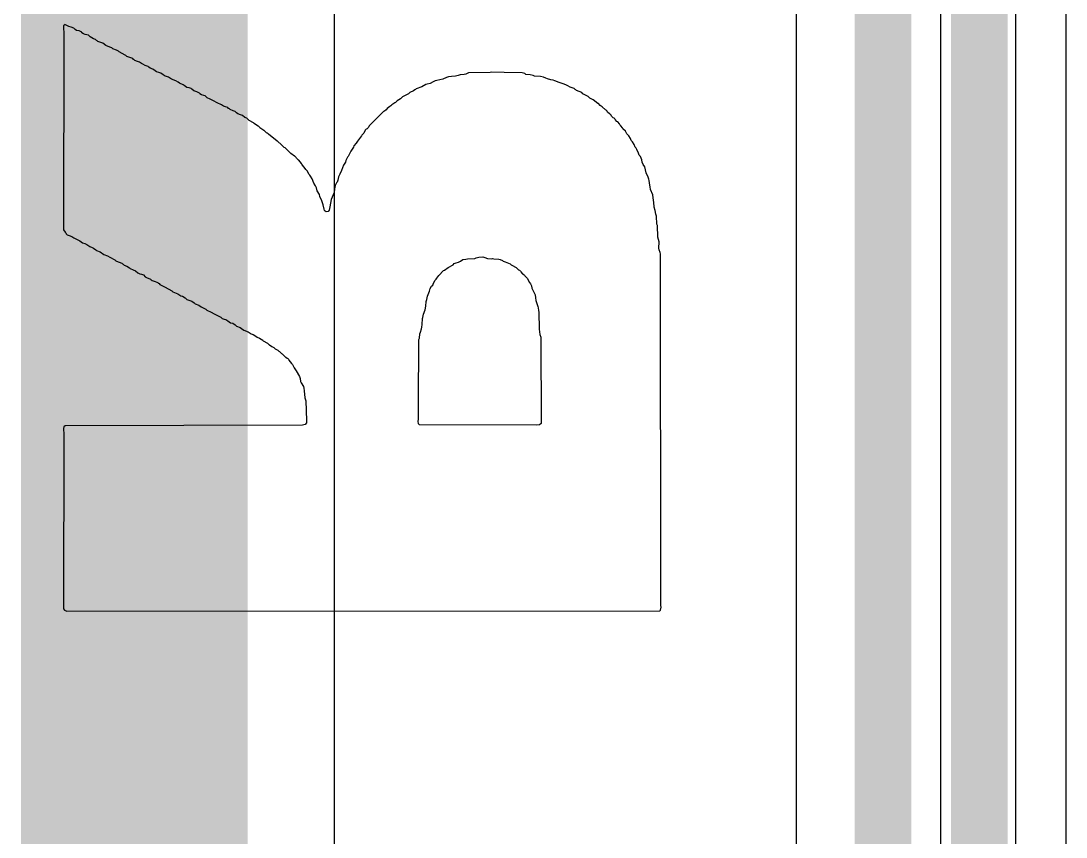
# Model space of a CAD drawing. Header units: inches. Extents: x 0 to 12.8, y -0.1 to 3.5.
# Drawn here: x 0.328 to 0.5123, y 1.2002 to 1.3441 of the extents above; entities that cross this region are included whole.
import ezdxf

# ---------------------------------------------------------------- set-up
doc = ezdxf.new("R2010")
doc.units = ezdxf.units.IN
doc.header["$MEASUREMENT"] = 0
for name, color, linetype in [('Bottom Layer', 5, 'Continuous'), ('Bottom Overlay', 54, 'Continuous'), ('Top Layer', 1, 'Continuous')]:
    doc.layers.add(name, color=color, linetype=linetype)

msp = doc.modelspace()

# ---------------------------------------------------------------- linework, layer by layer
at = {"layer": 'Bottom Layer'}
msp.add_line((0.3833, 0.904), (0.3833, 1.49838), dxfattribs=at)
msp.add_lwpolyline([(0.348, 0.904, 0.04, 0.04, 0), (0.348, 1.513, 0.04, 0.04, 0)], format="xyseb", dxfattribs=at)
at = {"layer": 'Bottom Overlay'}
for p, q in [((0.50347, 1.07053), (0.5034, 1.68061)), ((0.49018, 1.66001), (0.49014, 1.08344)), ((0.3356, 1.34332), (0.3355, 1.34322)), ((0.3355, 1.34322), (0.33557, 1.34148)), ((0.33574, 1.34339), (0.3356, 1.34332)), ((0.33647, 1.34308), (0.33574, 1.34339)), ((0.33686, 1.34297), (0.33647, 1.34308)), ((0.33734, 1.34276), (0.33686, 1.34297)), ((0.33755, 1.34255), (0.33734, 1.34276)), ((0.3378, 1.34238), (0.33755, 1.34255)), ((0.33825, 1.34228), (0.3378, 1.34238)), ((0.3386, 1.34214), (0.33825, 1.34228)), ((0.33874, 1.34207), (0.3386, 1.34214)), ((0.33877, 1.34196), (0.33874, 1.34207)), ((0.33901, 1.34179), (0.33877, 1.34196)), ((0.33936, 1.34165), (0.33901, 1.34179)), ((0.33557, 1.34148), (0.33554, 1.30721)), ((0.33992, 1.34151), (0.33936, 1.34165)), ((0.3402, 1.34123), (0.33992, 1.34151)), ((0.34082, 1.34088), (0.3402, 1.34123)), ((0.34117, 1.34075), (0.34082, 1.34088)), ((0.34131, 1.34061), (0.34117, 1.34075)), ((0.34145, 1.34054), (0.34131, 1.34061)), ((0.34155, 1.34043), (0.34145, 1.34054)), ((0.34242, 1.34012), (0.34155, 1.34043)), ((0.34295, 1.33974), (0.34242, 1.34012)), ((0.3434, 1.33956), (0.34295, 1.33974)), ((0.34388, 1.33935), (0.3434, 1.33956)), ((0.34402, 1.33928), (0.34388, 1.33935)), ((0.3442, 1.33911), (0.34402, 1.33928)), ((0.34486, 1.33887), (0.3442, 1.33911)), ((0.34521, 1.33873), (0.34486, 1.33887)), ((0.34535, 1.33859), (0.34521, 1.33873)), ((0.34639, 1.33803), (0.34535, 1.33859)), ((0.34653, 1.33796), (0.34639, 1.33803)), ((0.3467, 1.33779), (0.34653, 1.33796)), ((0.34705, 1.33765), (0.3467, 1.33779)), ((0.34771, 1.33741), (0.34705, 1.33765)), ((0.34785, 1.33727), (0.34771, 1.33741)), ((0.34799, 1.3372), (0.34785, 1.33727)), ((0.34809, 1.33709), (0.34799, 1.3372)), ((0.34855, 1.33692), (0.34809, 1.33709)), ((0.34889, 1.33678), (0.34855, 1.33692)), ((0.34924, 1.33657), (0.34889, 1.33678)), ((0.34949, 1.3364), (0.34924, 1.33657)), ((0.34994, 1.33622), (0.34949, 1.3364)), ((0.35029, 1.33608), (0.34994, 1.33622)), ((0.35043, 1.33601), (0.35029, 1.33608)), ((0.35056, 1.33587), (0.35043, 1.33601)), ((0.35081, 1.3357), (0.35056, 1.33587)), ((0.35126, 1.33553), (0.35081, 1.3357)), ((0.35168, 1.33525), (0.35126, 1.33553)), ((0.35192, 1.33507), (0.35168, 1.33525)), ((0.3523, 1.33497), (0.35192, 1.33507)), ((0.35265, 1.33483), (0.3523, 1.33497)), ((0.35307, 1.33455), (0.35265, 1.33483)), ((0.35342, 1.33434), (0.35307, 1.33455)), ((0.3537, 1.33427), (0.35342, 1.33434)), ((0.40463, 1.33434), (0.40393, 1.33427)), ((0.40512, 1.33441), (0.40463, 1.33434)), ((0.40546, 1.33455), (0.40512, 1.33441)), ((0.40616, 1.33462), (0.40546, 1.33455)), ((0.40644, 1.33469), (0.40616, 1.33462)), ((0.40692, 1.3349), (0.40644, 1.33469)), ((0.41075, 1.33497), (0.40692, 1.3349)), ((0.41096, 1.33504), (0.41075, 1.33497)), ((0.41319, 1.33497), (0.41096, 1.33504)), ((0.41639, 1.3349), (0.41319, 1.33497)), ((0.41687, 1.33476), (0.41639, 1.3349)), ((0.41701, 1.33462), (0.41687, 1.33476)), ((0.41778, 1.33455), (0.41701, 1.33462)), ((0.41834, 1.33441), (0.41778, 1.33455)), ((0.41854, 1.33434), (0.41834, 1.33441)), ((0.41959, 1.33427), (0.41854, 1.33434)), ((0.35404, 1.33414), (0.3537, 1.33427)), ((0.35453, 1.33379), (0.35404, 1.33414)), ((0.3553, 1.33351), (0.35453, 1.33379)), ((0.35571, 1.33323), (0.3553, 1.33351)), ((0.35596, 1.33306), (0.35571, 1.33323)), ((0.35662, 1.33281), (0.35596, 1.33306)), ((0.35676, 1.33267), (0.35662, 1.33281)), ((0.35724, 1.33233), (0.35676, 1.33267)), ((0.39937, 1.33285), (0.39868, 1.33243)), ((0.39965, 1.33292), (0.39937, 1.33285)), ((0.40017, 1.33302), (0.39965, 1.33292)), ((0.4007, 1.33333), (0.40017, 1.33302)), ((0.40104, 1.33347), (0.4007, 1.33333)), ((0.40132, 1.33354), (0.40104, 1.33347)), ((0.40184, 1.33365), (0.40132, 1.33354)), ((0.4024, 1.33379), (0.40184, 1.33365)), ((0.40303, 1.33407), (0.4024, 1.33379)), ((0.40338, 1.3342), (0.40303, 1.33407)), ((0.40393, 1.33427), (0.40338, 1.3342)), ((0.42014, 1.33414), (0.41959, 1.33427)), ((0.42053, 1.33396), (0.42014, 1.33414)), ((0.42087, 1.33382), (0.42053, 1.33396)), ((0.42143, 1.33368), (0.42087, 1.33382)), ((0.42188, 1.33358), (0.42143, 1.33368)), ((0.42216, 1.33351), (0.42188, 1.33358)), ((0.42289, 1.3332), (0.42216, 1.33351)), ((0.42324, 1.33306), (0.42289, 1.3332)), ((0.42362, 1.33295), (0.42324, 1.33306)), ((0.42411, 1.33281), (0.42362, 1.33295)), ((0.42446, 1.3326), (0.42411, 1.33281)), ((0.42484, 1.33236), (0.42446, 1.3326)), ((0.35766, 1.33226), (0.35724, 1.33233)), ((0.35801, 1.33212), (0.35766, 1.33226)), ((0.35811, 1.33201), (0.35801, 1.33212)), ((0.3585, 1.3317), (0.35811, 1.33201)), ((0.35905, 1.33156), (0.3585, 1.3317)), ((0.35951, 1.33132), (0.35905, 1.33156)), ((0.35957, 1.33118), (0.35951, 1.33132)), ((0.35985, 1.33104), (0.35957, 1.33118)), ((0.36024, 1.33093), (0.35985, 1.33104)), ((0.36051, 1.33086), (0.36024, 1.33093)), ((0.36086, 1.33052), (0.36051, 1.33086)), ((0.3953, 1.33066), (0.39496, 1.33031)), ((0.39621, 1.33114), (0.3953, 1.33066)), ((0.39635, 1.33121), (0.39621, 1.33114)), ((0.39659, 1.33146), (0.39635, 1.33121)), ((0.39725, 1.3317), (0.39659, 1.33146)), ((0.39746, 1.33191), (0.39725, 1.3317)), ((0.3976, 1.33198), (0.39746, 1.33191)), ((0.3977, 1.33208), (0.3976, 1.33198)), ((0.39868, 1.33243), (0.3977, 1.33208)), ((0.42522, 1.33226), (0.42484, 1.33236)), ((0.42557, 1.33212), (0.42522, 1.33226)), ((0.42571, 1.33198), (0.42557, 1.33212)), ((0.42585, 1.33191), (0.42571, 1.33198)), ((0.42595, 1.3318), (0.42585, 1.33191)), ((0.42641, 1.33163), (0.42595, 1.3318)), ((0.42689, 1.33142), (0.42641, 1.33163)), ((0.4271, 1.33121), (0.42689, 1.33142)), ((0.42801, 1.33073), (0.4271, 1.33121)), ((0.42829, 1.33045), (0.42801, 1.33073)), ((0.36135, 1.33024), (0.36086, 1.33052)), ((0.36198, 1.32996), (0.36135, 1.33024)), ((0.3626, 1.32961), (0.36198, 1.32996)), ((0.36337, 1.32926), (0.3626, 1.32961)), ((0.36375, 1.32902), (0.36337, 1.32926)), ((0.3641, 1.32888), (0.36375, 1.32902)), ((0.36448, 1.32878), (0.3641, 1.32888)), ((0.36462, 1.32864), (0.36448, 1.32878)), ((0.39308, 1.32899), (0.39259, 1.32864)), ((0.39322, 1.32906), (0.39308, 1.32899)), ((0.39343, 1.32926), (0.39322, 1.32906)), ((0.39391, 1.32961), (0.39343, 1.32926)), ((0.39405, 1.32968), (0.39391, 1.32961)), ((0.39433, 1.32996), (0.39405, 1.32968)), ((0.39496, 1.33031), (0.39433, 1.32996)), ((0.42888, 1.33013), (0.42829, 1.33045)), ((0.42975, 1.32947), (0.42888, 1.33013)), ((0.42982, 1.32947), (0.42975, 1.32947)), ((0.43016, 1.32913), (0.42982, 1.32947)), ((0.43051, 1.32892), (0.43016, 1.32913)), ((0.43107, 1.32836), (0.43051, 1.32892)), ((0.36476, 1.32857), (0.36462, 1.32864)), ((0.3649, 1.32843), (0.36476, 1.32857)), ((0.36545, 1.32822), (0.3649, 1.32843)), ((0.3658, 1.32808), (0.36545, 1.32822)), ((0.36601, 1.32787), (0.3658, 1.32808)), ((0.36625, 1.3277), (0.36601, 1.32787)), ((0.36671, 1.32752), (0.36625, 1.3277)), ((0.36709, 1.32735), (0.36671, 1.32752)), ((0.36747, 1.32704), (0.36709, 1.32735)), ((0.36782, 1.3269), (0.36747, 1.32704)), ((0.39196, 1.32808), (0.38942, 1.32554)), ((0.3921, 1.32815), (0.39196, 1.32808)), ((0.39242, 1.32839), (0.3921, 1.32815)), ((0.39259, 1.32864), (0.39242, 1.32839)), ((0.43121, 1.32829), (0.43107, 1.32836)), ((0.43138, 1.32812), (0.43121, 1.32829)), ((0.43145, 1.32798), (0.43138, 1.32812)), ((0.43176, 1.32766), (0.43145, 1.32798)), ((0.4319, 1.32759), (0.43176, 1.32766)), ((0.43208, 1.32742), (0.4319, 1.32759)), ((0.43215, 1.32728), (0.43208, 1.32742)), ((0.43246, 1.32697), (0.43215, 1.32728)), ((0.4326, 1.3269), (0.43246, 1.32697)), ((0.36824, 1.32648), (0.36782, 1.3269)), ((0.369, 1.32606), (0.36824, 1.32648)), ((0.36914, 1.32599), (0.369, 1.32606)), ((0.36935, 1.32579), (0.36914, 1.32599)), ((0.36984, 1.32551), (0.36935, 1.32579)), ((0.36998, 1.32544), (0.36984, 1.32551)), ((0.37008, 1.32533), (0.36998, 1.32544)), ((0.37015, 1.32519), (0.37008, 1.32533)), ((0.37081, 1.32474), (0.37015, 1.32519)), ((0.38915, 1.32512), (0.38904, 1.32502)), ((0.38922, 1.32526), (0.38915, 1.32512)), ((0.38936, 1.3254), (0.38922, 1.32526)), ((0.38942, 1.32554), (0.38936, 1.3254)), ((0.4327, 1.32679), (0.4326, 1.3269)), ((0.43277, 1.32666), (0.4327, 1.32679)), ((0.43309, 1.32634), (0.43277, 1.32666)), ((0.43323, 1.32627), (0.43309, 1.32634)), ((0.43354, 1.32589), (0.43323, 1.32627)), ((0.43361, 1.32575), (0.43354, 1.32589)), ((0.43378, 1.32558), (0.43361, 1.32575)), ((0.4341, 1.32519), (0.43378, 1.32558)), ((0.43416, 1.32505), (0.4341, 1.32519)), ((0.37095, 1.32467), (0.37081, 1.32474)), ((0.3713, 1.32432), (0.37095, 1.32467)), ((0.37144, 1.32425), (0.3713, 1.32432)), ((0.37158, 1.32412), (0.37144, 1.32425)), ((0.37172, 1.32405), (0.37158, 1.32412)), ((0.37193, 1.32384), (0.37172, 1.32405)), ((0.37318, 1.32286), (0.37193, 1.32384)), ((0.38803, 1.3238), (0.38734, 1.32283)), ((0.3881, 1.32394), (0.38803, 1.3238)), ((0.38845, 1.32429), (0.3881, 1.32394)), ((0.38873, 1.32478), (0.38845, 1.32429)), ((0.3889, 1.32495), (0.38873, 1.32478)), ((0.38904, 1.32502), (0.3889, 1.32495)), ((0.43458, 1.32464), (0.43416, 1.32505)), ((0.43486, 1.32415), (0.43458, 1.32464)), ((0.43521, 1.3238), (0.43486, 1.32415)), ((0.43549, 1.32332), (0.43521, 1.3238)), ((0.43563, 1.32297), (0.43549, 1.32332)), ((0.37332, 1.32279), (0.37318, 1.32286)), ((0.37387, 1.32224), (0.37332, 1.32279)), ((0.37401, 1.32217), (0.37387, 1.32224)), ((0.37443, 1.32175), (0.37401, 1.32217)), ((0.37457, 1.32168), (0.37443, 1.32175)), ((0.37471, 1.32154), (0.37457, 1.32168)), ((0.37485, 1.32147), (0.37471, 1.32154)), ((0.37561, 1.32071), (0.37485, 1.32147)), ((0.38664, 1.32178), (0.38619, 1.32112)), ((0.38671, 1.32206), (0.38664, 1.32178)), ((0.38713, 1.32248), (0.38671, 1.32206)), ((0.38734, 1.32283), (0.38713, 1.32248)), ((0.43583, 1.32276), (0.43563, 1.32297)), ((0.43611, 1.32227), (0.43583, 1.32276)), ((0.43632, 1.32178), (0.43611, 1.32227)), ((0.43646, 1.32165), (0.43632, 1.32178)), ((0.43653, 1.32151), (0.43646, 1.32165)), ((0.43663, 1.3214), (0.43653, 1.32151)), ((0.43688, 1.32074), (0.43663, 1.3214)), ((0.37624, 1.32022), (0.37561, 1.32071)), ((0.37638, 1.32015), (0.37624, 1.32022)), ((0.37655, 1.31998), (0.37638, 1.32015)), ((0.37662, 1.31984), (0.37655, 1.31998)), ((0.37687, 1.31959), (0.37662, 1.31984)), ((0.377, 1.31952), (0.37687, 1.31959)), ((0.38553, 1.31991), (0.38532, 1.31942)), ((0.3856, 1.32004), (0.38553, 1.31991)), ((0.3857, 1.32015), (0.3856, 1.32004)), ((0.38619, 1.32112), (0.3857, 1.32015)), ((0.43702, 1.32039), (0.43688, 1.32074)), ((0.43726, 1.32015), (0.43702, 1.32039)), ((0.43747, 1.31959), (0.43726, 1.32015)), ((0.43757, 1.31914), (0.43747, 1.31959)), ((0.37746, 1.31893), (0.377, 1.31952)), ((0.37753, 1.31879), (0.37746, 1.31893)), ((0.37767, 1.31865), (0.37753, 1.31879)), ((0.37815, 1.31803), (0.37767, 1.31865)), ((0.37822, 1.31789), (0.37815, 1.31803)), ((0.3785, 1.31761), (0.37822, 1.31789)), ((0.38469, 1.31817), (0.38455, 1.31768)), ((0.3849, 1.31865), (0.38469, 1.31817)), ((0.38525, 1.31914), (0.3849, 1.31865)), ((0.38532, 1.31942), (0.38525, 1.31914)), ((0.43775, 1.31876), (0.43757, 1.31914)), ((0.43803, 1.31834), (0.43775, 1.31876)), ((0.43827, 1.31726), (0.43803, 1.31834)), ((0.37885, 1.31698), (0.3785, 1.31761)), ((0.37892, 1.31684), (0.37885, 1.31698)), ((0.37906, 1.31671), (0.37892, 1.31684)), ((0.37934, 1.31622), (0.37906, 1.31671)), ((0.37968, 1.31545), (0.37934, 1.31622)), ((0.38389, 1.31597), (0.38375, 1.31563)), ((0.384, 1.31657), (0.38389, 1.31597)), ((0.38421, 1.31705), (0.384, 1.31657)), ((0.38455, 1.31768), (0.38421, 1.31705)), ((0.43858, 1.31653), (0.43827, 1.31726)), ((0.43872, 1.31618), (0.43858, 1.31653)), ((0.43879, 1.31591), (0.43872, 1.31618)), ((0.4389, 1.3151), (0.43879, 1.31591)), ((0.37996, 1.31497), (0.37968, 1.31545)), ((0.3801, 1.31462), (0.37996, 1.31497)), ((0.38024, 1.31413), (0.3801, 1.31462)), ((0.38066, 1.31343), (0.38024, 1.31413)), ((0.3833, 1.31448), (0.38323, 1.31378)), ((0.38344, 1.31504), (0.3833, 1.31448)), ((0.38365, 1.31552), (0.38344, 1.31504)), ((0.38375, 1.31563), (0.38365, 1.31552)), ((0.43897, 1.31483), (0.4389, 1.3151)), ((0.43904, 1.31434), (0.43897, 1.31483)), ((0.43945, 1.31337), (0.43904, 1.31434)), ((0.38073, 1.31309), (0.38066, 1.31343)), ((0.38108, 1.31232), (0.38073, 1.31309)), ((0.38132, 1.31166), (0.38108, 1.31232)), ((0.38268, 1.3126), (0.3825, 1.31131)), ((0.38323, 1.31378), (0.38268, 1.3126)), ((0.43952, 1.31239), (0.43945, 1.31337)), ((0.43959, 1.31211), (0.43952, 1.31239)), ((0.38149, 1.31086), (0.38132, 1.31166)), ((0.38156, 1.31065), (0.38149, 1.31086)), ((0.38163, 1.31051), (0.38156, 1.31065)), ((0.38181, 1.31041), (0.38163, 1.31051)), ((0.38215, 1.31048), (0.38181, 1.31041)), ((0.38233, 1.31072), (0.38215, 1.31048)), ((0.38243, 1.31096), (0.38233, 1.31072)), ((0.3825, 1.31131), (0.38243, 1.31096)), ((0.43966, 1.31121), (0.43959, 1.31211)), ((0.43984, 1.31062), (0.43966, 1.31121)), ((0.43994, 1.30996), (0.43984, 1.31062)), ((0.44008, 1.30961), (0.43994, 1.30996)), ((0.44015, 1.30822), (0.44008, 1.30961)), ((0.33554, 1.30721), (0.33578, 1.30682)), ((0.33578, 1.30682), (0.33592, 1.30669)), ((0.33592, 1.30669), (0.33599, 1.30655)), ((0.44022, 1.30801), (0.44015, 1.30822)), ((0.44029, 1.30592), (0.44022, 1.30801)), ((0.33599, 1.30655), (0.33616, 1.30637)), ((0.33616, 1.30637), (0.33651, 1.30623)), ((0.33651, 1.30623), (0.33696, 1.30606)), ((0.33696, 1.30606), (0.33734, 1.30582)), ((0.33734, 1.30582), (0.33839, 1.30526)), ((0.33839, 1.30526), (0.33887, 1.30491)), ((0.33887, 1.30491), (0.33926, 1.30481)), ((0.33926, 1.30481), (0.33961, 1.30467)), ((0.44053, 1.30512), (0.44029, 1.30592)), ((0.4405, 1.30397), (0.44053, 1.30512)), ((0.33961, 1.30467), (0.34013, 1.30429)), ((0.34013, 1.30429), (0.34058, 1.30411)), ((0.34058, 1.30411), (0.34082, 1.30401)), ((0.34082, 1.30401), (0.34121, 1.30369)), ((0.34121, 1.30369), (0.34131, 1.30359)), ((0.34131, 1.30359), (0.34197, 1.30335)), ((0.34197, 1.30335), (0.34263, 1.30289)), ((0.44057, 1.30369), (0.4405, 1.30397)), ((0.44071, 1.30321), (0.44057, 1.30369)), ((0.44077, 1.303), (0.44071, 1.30321)), ((0.44084, 1.241), (0.44077, 1.303)), ((0.34263, 1.30289), (0.34329, 1.30265)), ((0.34329, 1.30265), (0.34368, 1.30241)), ((0.34368, 1.30241), (0.34458, 1.30192)), ((0.34458, 1.30192), (0.34472, 1.30178)), ((0.34472, 1.30178), (0.34486, 1.30171)), ((0.34486, 1.30171), (0.34535, 1.3015)), ((0.34535, 1.3015), (0.3458, 1.30133)), ((0.3458, 1.30133), (0.3459, 1.30122)), ((0.3459, 1.30122), (0.34604, 1.30115)), ((0.34604, 1.30115), (0.34618, 1.30101)), ((0.40421, 1.30108), (0.40442, 1.30129)), ((0.40442, 1.30129), (0.40477, 1.30143)), ((0.40477, 1.30143), (0.40518, 1.3015)), ((0.40518, 1.3015), (0.40553, 1.30171)), ((0.40553, 1.30171), (0.40595, 1.30199)), ((0.40595, 1.30199), (0.40644, 1.30206)), ((0.40644, 1.30206), (0.40672, 1.30213)), ((0.40672, 1.30213), (0.40804, 1.3022)), ((0.40804, 1.3022), (0.40825, 1.30227)), ((0.40825, 1.30227), (0.40873, 1.30241)), ((0.40873, 1.30241), (0.40943, 1.30248)), ((0.40943, 1.30248), (0.40981, 1.30237)), ((0.40981, 1.30237), (0.41026, 1.3022)), ((0.41026, 1.3022), (0.41096, 1.30213)), ((0.41096, 1.30213), (0.41117, 1.3022)), ((0.41117, 1.3022), (0.41138, 1.30213)), ((0.41138, 1.30213), (0.41228, 1.30206)), ((0.41228, 1.30206), (0.41249, 1.30199)), ((0.41249, 1.30199), (0.41294, 1.30181)), ((0.41294, 1.30181), (0.41305, 1.30171)), ((0.41305, 1.30171), (0.4134, 1.30157)), ((0.4134, 1.30157), (0.41426, 1.30126)), ((0.41426, 1.30126), (0.41444, 1.30108)), ((0.34618, 1.30101), (0.34667, 1.30081)), ((0.34667, 1.30081), (0.34715, 1.30053)), ((0.34715, 1.30053), (0.34729, 1.30039)), ((0.34729, 1.30039), (0.34778, 1.30018)), ((0.34778, 1.30018), (0.34823, 1.30001)), ((0.34823, 1.30001), (0.34862, 1.29962)), ((0.34862, 1.29962), (0.34896, 1.29948)), ((0.34896, 1.29948), (0.34924, 1.29941)), ((0.34924, 1.29941), (0.34959, 1.29928)), ((0.34959, 1.29928), (0.34994, 1.29893)), ((0.40167, 1.29917), (0.40254, 1.30004)), ((0.40254, 1.30004), (0.40268, 1.30011)), ((0.40268, 1.30011), (0.40331, 1.3006)), ((0.40331, 1.3006), (0.40421, 1.30108)), ((0.41444, 1.30108), (0.41458, 1.30101)), ((0.41458, 1.30101), (0.41534, 1.3006)), ((0.41534, 1.3006), (0.41576, 1.30018)), ((0.41576, 1.30018), (0.4159, 1.30011)), ((0.4159, 1.30011), (0.41607, 1.29994)), ((0.41607, 1.29994), (0.41614, 1.2998)), ((0.41614, 1.2998), (0.41639, 1.29955)), ((0.41639, 1.29955), (0.41653, 1.29948)), ((0.41653, 1.29948), (0.41677, 1.29924)), ((0.34994, 1.29893), (0.35029, 1.29879)), ((0.35029, 1.29879), (0.35074, 1.29861)), ((0.35074, 1.29861), (0.35084, 1.29851)), ((0.35084, 1.29851), (0.35098, 1.29844)), ((0.35098, 1.29844), (0.35112, 1.2983)), ((0.35112, 1.2983), (0.35147, 1.29816)), ((0.35147, 1.29816), (0.35213, 1.29792)), ((0.35213, 1.29792), (0.35223, 1.29781)), ((0.35223, 1.29781), (0.35237, 1.29774)), ((0.35237, 1.29774), (0.35251, 1.29761)), ((0.35251, 1.29761), (0.35342, 1.29712)), ((0.40042, 1.29729), (0.40063, 1.2975)), ((0.40063, 1.2975), (0.40077, 1.29785)), ((0.40077, 1.29785), (0.40104, 1.29834)), ((0.40104, 1.29834), (0.40125, 1.29854)), ((0.40125, 1.29854), (0.40132, 1.29868)), ((0.40132, 1.29868), (0.40167, 1.29917)), ((0.41677, 1.29924), (0.41684, 1.2991)), ((0.41684, 1.2991), (0.41726, 1.29868)), ((0.41726, 1.29868), (0.41767, 1.29792)), ((0.41767, 1.29792), (0.41788, 1.29771)), ((0.41788, 1.29771), (0.41802, 1.29736)), ((0.35342, 1.29712), (0.3546, 1.29649)), ((0.3546, 1.29649), (0.35481, 1.29628)), ((0.35481, 1.29628), (0.35568, 1.29597)), ((0.35568, 1.29597), (0.3562, 1.29559)), ((0.3562, 1.29559), (0.35648, 1.29552)), ((0.39969, 1.29552), (0.40007, 1.29639)), ((0.40007, 1.29639), (0.40017, 1.29691)), ((0.40017, 1.29691), (0.40042, 1.29729)), ((0.41802, 1.29736), (0.41809, 1.29694)), ((0.41809, 1.29694), (0.41865, 1.29576)), ((0.41865, 1.29576), (0.41872, 1.29527)), ((0.35648, 1.29552), (0.35697, 1.29524)), ((0.35697, 1.29524), (0.35724, 1.29496)), ((0.35724, 1.29496), (0.35759, 1.29482)), ((0.35759, 1.29482), (0.35815, 1.29468)), ((0.35815, 1.29468), (0.35853, 1.29437)), ((0.35853, 1.29437), (0.35871, 1.2942)), ((0.35871, 1.2942), (0.35937, 1.29395)), ((0.35937, 1.29395), (0.35978, 1.29367)), ((0.39931, 1.29312), (0.39941, 1.29378)), ((0.39941, 1.29378), (0.39948, 1.29461)), ((0.39948, 1.29461), (0.39955, 1.29496)), ((0.39955, 1.29496), (0.39969, 1.29552)), ((0.41872, 1.29527), (0.41882, 1.29475)), ((0.41882, 1.29475), (0.41914, 1.29374)), ((0.41914, 1.29374), (0.41921, 1.29347)), ((0.35978, 1.29367), (0.36062, 1.29326)), ((0.36062, 1.29326), (0.36079, 1.29308)), ((0.36079, 1.29308), (0.36093, 1.29301)), ((0.36093, 1.29301), (0.36142, 1.2928)), ((0.36142, 1.2928), (0.36218, 1.29239)), ((0.36218, 1.29239), (0.36323, 1.29183)), ((0.39889, 1.2918), (0.39896, 1.29235)), ((0.39896, 1.29235), (0.39931, 1.29312)), ((0.41921, 1.29347), (0.41927, 1.29298)), ((0.41927, 1.29298), (0.41934, 1.2927)), ((0.41934, 1.2927), (0.41941, 1.28971)), ((0.36323, 1.29183), (0.36337, 1.29169)), ((0.36337, 1.29169), (0.36351, 1.29162)), ((0.36351, 1.29162), (0.36385, 1.29148)), ((0.36385, 1.29148), (0.36413, 1.29141)), ((0.36413, 1.29141), (0.36448, 1.2912)), ((0.36448, 1.2912), (0.36497, 1.29086)), ((0.36497, 1.29086), (0.36535, 1.29075)), ((0.36535, 1.29075), (0.36577, 1.29047)), ((0.36577, 1.29047), (0.36601, 1.29023)), ((0.36601, 1.29023), (0.36667, 1.28999)), ((0.39868, 1.29006), (0.39875, 1.29054)), ((0.39875, 1.29054), (0.39882, 1.29159)), ((0.39882, 1.29159), (0.39889, 1.2918)), ((0.36667, 1.28999), (0.36692, 1.28981)), ((0.36692, 1.28981), (0.36733, 1.28953)), ((0.36733, 1.28953), (0.3681, 1.28926)), ((0.3681, 1.28926), (0.36859, 1.28891)), ((0.36859, 1.28891), (0.36893, 1.28877)), ((0.36893, 1.28877), (0.36942, 1.28849)), ((0.36942, 1.28849), (0.36963, 1.28828)), ((0.36963, 1.28828), (0.37008, 1.28811)), ((0.39826, 1.28811), (0.39837, 1.28891)), ((0.39837, 1.28891), (0.39844, 1.28919)), ((0.39844, 1.28919), (0.39861, 1.28978)), ((0.39861, 1.28978), (0.39868, 1.29006)), ((0.41941, 1.28971), (0.41948, 1.2888)), ((0.41948, 1.2888), (0.41969, 1.28832)), ((0.41969, 1.28832), (0.41973, 1.27311)), ((0.37008, 1.28811), (0.37064, 1.28776)), ((0.37064, 1.28776), (0.37074, 1.28766)), ((0.37074, 1.28766), (0.37151, 1.28724)), ((0.37151, 1.28724), (0.37172, 1.28703)), ((0.37172, 1.28703), (0.37186, 1.28696)), ((0.37186, 1.28696), (0.37227, 1.28668)), ((0.37227, 1.28668), (0.37262, 1.28647)), ((0.37262, 1.28647), (0.37283, 1.28626)), ((0.39812, 1.27635), (0.39819, 1.2879)), ((0.39819, 1.2879), (0.39826, 1.28811)), ((0.37283, 1.28626), (0.37332, 1.28599)), ((0.37332, 1.28599), (0.37346, 1.28585)), ((0.37346, 1.28585), (0.3736, 1.28578)), ((0.3736, 1.28578), (0.37394, 1.28543)), ((0.37394, 1.28543), (0.37408, 1.28536)), ((0.37408, 1.28536), (0.37457, 1.28487)), ((0.37457, 1.28487), (0.37471, 1.2848)), ((0.37471, 1.2848), (0.37492, 1.28459)), ((0.37492, 1.28459), (0.37506, 1.28452)), ((0.37506, 1.28452), (0.37516, 1.28442)), ((0.37516, 1.28442), (0.37523, 1.28428)), ((0.37523, 1.28428), (0.37572, 1.28365)), ((0.37572, 1.28365), (0.37586, 1.28352)), ((0.37586, 1.28352), (0.37593, 1.28338)), ((0.37593, 1.28338), (0.3762, 1.28289)), ((0.3762, 1.28289), (0.37655, 1.2824)), ((0.37655, 1.2824), (0.37711, 1.28136)), ((0.37711, 1.28136), (0.37725, 1.28101)), ((0.37725, 1.28101), (0.37732, 1.28052)), ((0.37732, 1.28052), (0.37739, 1.28025)), ((0.37739, 1.28025), (0.3778, 1.27962)), ((0.3778, 1.27962), (0.37787, 1.27934)), ((0.37787, 1.27934), (0.37794, 1.27885)), ((0.37794, 1.27885), (0.37805, 1.27764)), ((0.37805, 1.27764), (0.37826, 1.27708)), ((0.37826, 1.27708), (0.37833, 1.2736)), ((0.39812, 1.27377), (0.39812, 1.27635)), ((0.37833, 1.2736), (0.37836, 1.27322)), ((0.39805, 1.2735), (0.39812, 1.27377)), ((0.39812, 1.27301), (0.39805, 1.2735)), ((0.33557, 1.27252), (0.3355, 1.27224)), ((0.3355, 1.27224), (0.33557, 1.27113)), ((0.33581, 1.2727), (0.33557, 1.27252)), ((0.37763, 1.27277), (0.33581, 1.2727)), ((0.37812, 1.2729), (0.37763, 1.27277)), ((0.37836, 1.27322), (0.37812, 1.2729)), ((0.3983, 1.27283), (0.39812, 1.27301)), ((0.41896, 1.27277), (0.3983, 1.27283)), ((0.41945, 1.27283), (0.41896, 1.27277)), ((0.41973, 1.27311), (0.41945, 1.27283)), ((0.33557, 1.27113), (0.33554, 1.24041)), ((0.33554, 1.24041), (0.33571, 1.24017)), ((0.44077, 1.24017), (0.44091, 1.24072)), ((0.44091, 1.24072), (0.44084, 1.241)), ((0.33571, 1.24017), (0.33609, 1.23999)), ((0.33609, 1.23999), (0.44067, 1.24006)), ((0.44067, 1.24006), (0.44077, 1.24017))]:
    msp.add_line(p, q, dxfattribs=at)
at = {"layer": 'Top Layer'}
for p, q in [((0.46471, 1.518), (0.46471, 0.432)), ((0.51229, 0.44538), (0.51229, 1.50167))]:
    msp.add_line(p, q, dxfattribs=at)
for points in [[(0.48, 0.432, 0.01, 0.01, 0), (0.48, 1.518, 0.01, 0.01, 0)], [(0.497, 0.43904, 0.01, 0.01, 0), (0.497, 1.508, 0.01, 0.01, 0)]]:
    msp.add_lwpolyline(points, format="xyseb", dxfattribs=at)

doc.saveas('drawing.dxf')
